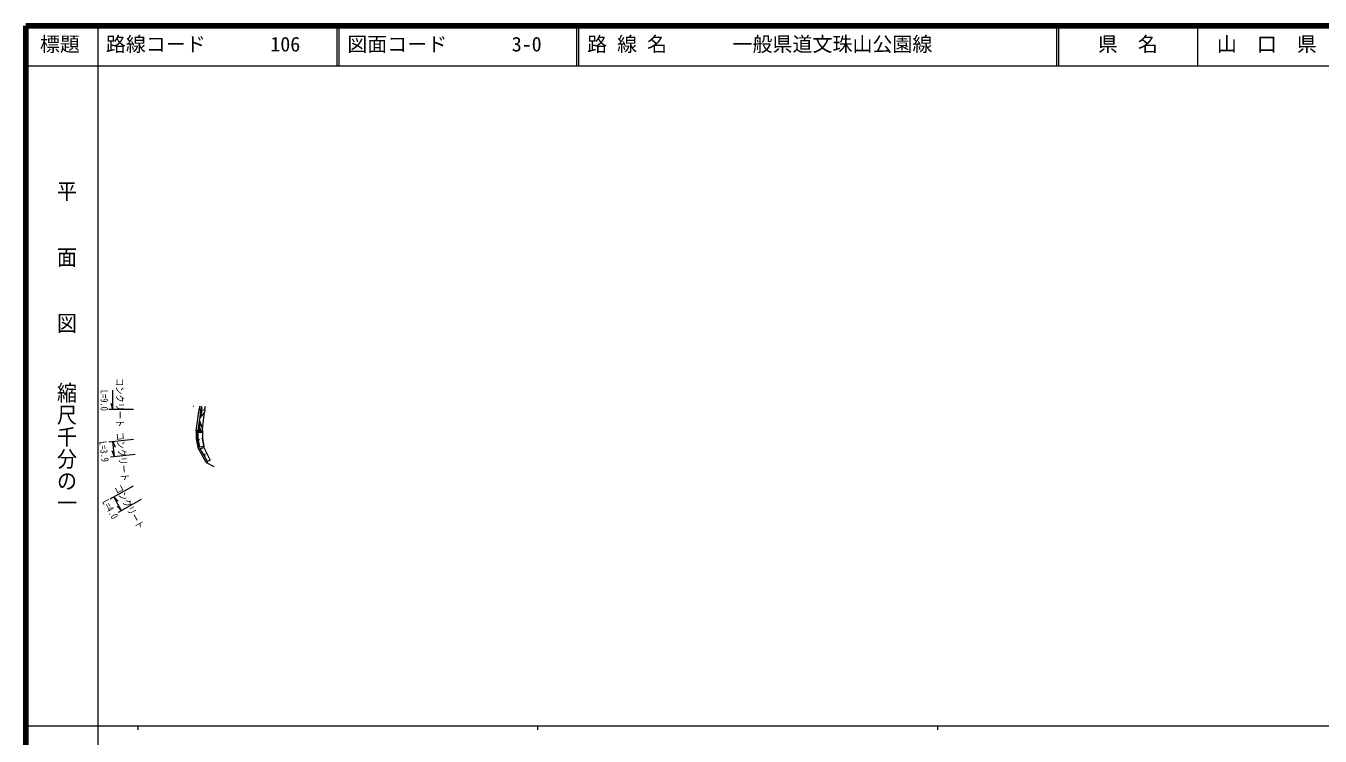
# Model space of a CAD drawing. Units: millimetres on the paper, with parts at other scales. Extents: x 40 to 680, y 20 to 380.
# Drawn here: x 40 to 363.7, y 202.4 to 380 of the extents above; entities that cross this region are included whole.
import ezdxf
from ezdxf.enums import TextEntityAlignment as Align

# ---------------------------------------------------------------- set-up
doc = ezdxf.new("R2010")
doc.units = ezdxf.units.MM
for name, color, linetype, lineweight in [('M-BMK-HTXT', 7, 'Continuous', 13), ('M-STR-HTXT', 7, 'Continuous', 13), ('M-STR-STR3', 7, 'Continuous', 13), ('M-TTL', 2, 'Continuous', 140), ('M-TTL-BAND', 7, 'Continuous', 13), ('M-TTL-LINE', 7, 'Continuous', 13)]:
    doc.layers.add(name, color=color, linetype=linetype, lineweight=lineweight)
doc.layers.add('M-TTL-TXT', color=7, linetype='Continuous')
doc.styles.add('@ＭＳ ゴシック', font='')
doc.styles.add('ＭＳ ゴシック', font='')
doc.styles.get('@ＭＳ ゴシック').set_extended_font_data('@MS Gothic')
doc.styles.get('ＭＳ ゴシック').set_extended_font_data('MS Gothic')

msp = doc.modelspace()

# ---------------------------------------------------------------- linework, layer by layer
at = {"layer": 'M-BMK-HTXT'}
for radius in [0.0313, 0.025, 0.0187, 0.0125, 0.0063]:
    msp.add_circle((81.856, 284.915), radius, dxfattribs=at)
at = {"layer": 'M-STR-HTXT'}
for p, q in [((61.752, 284.057), (61.752, 288.913)), ((61.752, 284.057), (61.332, 285.557)), ((66.909, 284.057), (60.752, 284.057)), ((60.758, 276.008), (66.909, 276.689)), ((62.179, 272.26), (61.752, 276.118)), ((61.752, 276.118), (62.334, 274.674)), ((67.335, 272.83), (61.185, 272.15)), ((62.179, 272.26), (61.597, 273.704)), ((61.108, 261.724), (66.904, 265.026)), ((63.938, 258.777), (61.977, 262.219)), ((61.977, 262.219), (63.084, 261.123)), ((63.938, 258.777), (62.83, 259.872)), ((68.866, 261.584), (63.069, 258.282))]:
    msp.add_line(p, q, dxfattribs=at)
at = {"layer": 'M-STR-STR3'}
for p, q in [((83.454, 284.937), (83.366, 284.057)), ((83.853, 284.914), (83.764, 284.017)), ((82.606, 278.726), (83.366, 284.057)), ((83.366, 284.057), (84.759, 283.918)), ((83.422, 281.167), (83.568, 282.047)), ((83.568, 282.047), (83.764, 284.017)), ((84.71, 283.421), (83.568, 282.047)), ((84.71, 283.421), (83.568, 282.047)), ((84.145, 279.229), (84.71, 283.421)), ((84.759, 283.918), (84.71, 283.421)), ((84.146, 278.429), (82.606, 278.426)), ((83.052, 278.727), (83.422, 281.167)), ((84.146, 278.729), (83.052, 278.727)), ((83.422, 281.167), (84.145, 279.229)), ((84.146, 278.729), (84.145, 279.229)), ((84.146, 278.729), (84.149, 276.877)), ((83.131, 276.3), (83.042, 276.751)), ((83.074, 276.747), (83.159, 276.316)), ((83.186, 276.331), (83.105, 276.743)), ((83.14, 276.72), (83.21, 276.366)), ((83.233, 276.402), (83.176, 276.696)), ((83.215, 276.653), (83.253, 276.456)), ((84.085, 276.809), (84.073, 276.871)), ((84.08, 276.897), (84.101, 276.787)), ((84.12, 276.775), (84.092, 276.916)), ((84.106, 276.931), (84.138, 276.766)), ((84.155, 276.761), (84.12, 276.942)), ((84.602, 274.569), (84.149, 276.877)), ((84.544, 274.864), (83.033, 274.567)), ((85.115, 270.843), (83.154, 274.285)), ((84.544, 274.864), (83.426, 274.644)), ((85.463, 271.041), (83.568, 274.366)), ((84.842, 272.13), (83.568, 274.366)), ((84.655, 272.519), (84.428, 272.919)), ((84.459, 272.925), (84.676, 272.542)), ((84.698, 272.566), (84.49, 272.931)), ((84.531, 272.92), (84.709, 272.607)), ((84.72, 272.648), (84.571, 272.908)), ((84.622, 272.88), (84.721, 272.706)), ((85.169, 273.112), (85.221, 273.013)), ((85.199, 273.028), (85.169, 273.085)), ((85.243, 273.006), (85.175, 273.133)), ((85.184, 273.151), (85.262, 273.003)), ((85.28, 273.003), (85.194, 273.166)), ((85.115, 270.843), (85.463, 271.041)), ((85.115, 270.843), (87.03, 269.788)), ((86.132, 271.422), (85.463, 271.041))]:
    msp.add_line(p, q, dxfattribs=at)
for points in [[(83.568, 282.047), (83.764, 284.017), (84.759, 283.918), (84.71, 283.421)], [(83.426, 274.644), (83.009, 276.765), (83.006, 278.427), (84.146, 278.429), (84.149, 276.877), (84.544, 274.864)], [(83.009, 276.765), (83.072, 276.757), (83.127, 276.737), (83.185, 276.698), (83.225, 276.655), (83.256, 276.6), (83.271, 276.521), (83.263, 276.458), (83.243, 276.404), (83.204, 276.345), (83.161, 276.306), (83.106, 276.275)], [(84.173, 276.757), (84.148, 276.76), (84.126, 276.768), (84.102, 276.783), (84.087, 276.801), (84.074, 276.823), (84.068, 276.854), (84.071, 276.879), (84.079, 276.901), (84.095, 276.925), (84.112, 276.94), (84.134, 276.953)], [(85.463, 271.041), (83.568, 274.366), (84.484, 274.546), (86.132, 271.422)], [(84.392, 272.921), (84.454, 272.933), (84.512, 272.932), (84.58, 272.913), (84.631, 272.885), (84.678, 272.843), (84.718, 272.773), (84.73, 272.711), (84.729, 272.653), (84.71, 272.585), (84.681, 272.534), (84.639, 272.487)], [(85.298, 273.004), (85.273, 272.999), (85.25, 273.001), (85.223, 273.009), (85.203, 273.021), (85.185, 273.039), (85.17, 273.067), (85.165, 273.092), (85.167, 273.115), (85.175, 273.142), (85.187, 273.162), (85.205, 273.18)]]:
    msp.add_lwpolyline(points, close=True, dxfattribs=at)
for points in [[(83.568, 282.047), (83.672, 282.096), (83.737, 282.149), (83.804, 282.222), (83.875, 282.335), (83.907, 282.451), (83.918, 282.569), (83.911, 282.689), (83.863, 282.814), (83.812, 282.898), (83.759, 282.963), (83.666, 283.032)], [(83.666, 283.032), (83.77, 283.081), (83.835, 283.135), (83.902, 283.208), (83.973, 283.32), (84.005, 283.436), (84.017, 283.554), (84.009, 283.675), (83.961, 283.799), (83.91, 283.883), (83.857, 283.948), (83.764, 284.017)], [(84.146, 278.729), (83.006, 278.727), (82.606, 278.726)], [(82.606, 278.726), (82.609, 276.726), (83.091, 274.273), (83.483, 274.35), (84.602, 274.569)], [(83.006, 278.427), (83.009, 276.765), (83.426, 274.644)], [(83.052, 278.727), (83.185, 278.782), (83.269, 278.844), (83.357, 278.93), (83.453, 279.065), (83.499, 279.208), (83.522, 279.355), (83.519, 279.505), (83.468, 279.662), (83.41, 279.771), (83.348, 279.855), (83.237, 279.947)], [(83.237, 279.947), (83.37, 280.002), (83.454, 280.064), (83.542, 280.15), (83.638, 280.286), (83.685, 280.428), (83.707, 280.575), (83.705, 280.725), (83.654, 280.883), (83.595, 280.991), (83.533, 281.076), (83.422, 281.167)], [(84.484, 274.546), (86.132, 271.422), (85.463, 271.041)]]:
    msp.add_lwpolyline(points, dxfattribs=at)
for centre in [(83.621, 279.146), (83.771, 280.135)]:
    msp.add_circle(centre, 0.1, dxfattribs=at)
msp.add_arc((83.801, 284.392), 0.25, 264.31842, 84.31836, dxfattribs=at)
msp.add_open_spline([(84.759, 283.918), (84.782, 284.123), (84.805, 284.328), (84.838, 284.531), (84.857, 284.645), (84.878, 284.759), (84.9, 284.873)], degree=3, knots=[0, 0, 0, 0, 1, 1, 1, 2, 2, 2, 2], dxfattribs=at)
at = {"layer": 'M-TTL'}
for p, q in [((40, 380), (40, 20)), ((680, 380), (40, 380))]:
    msp.add_line(p, q, dxfattribs=at)
at = {"layer": 'M-TTL-BAND'}
for p, q in [((58, 370), (58, 20)), ((40, 205), (579, 205)), ((68, 205), (68, 204)), ((168, 205), (168, 204)), ((268, 205), (268, 204))]:
    msp.add_line(p, q, dxfattribs=at)
at = {"layer": 'M-TTL-LINE'}
for p, q in [((58, 380), (58, 370)), ((117.75, 380), (117.75, 370)), ((118.25, 380), (118.25, 370)), ((177.75, 380), (177.75, 370)), ((178.25, 380), (178.25, 370)), ((297.75, 380), (297.75, 370)), ((298.25, 380), (298.25, 370)), ((333, 380), (333, 370)), ((40, 370), (680, 370))]:
    msp.add_line(p, q, dxfattribs=at)

# ---------------------------------------------------------------- texts
at = {"layer": 'M-STR-HTXT', "style": 'ＭＳ ゴシック', "width": 0.8}
for s, rotation, p in [('コンクリート', 270.2, (62.002, 291.94)), ('L=9.0', 270, (58.146, 288.985)), ('L=3.9', 276.6, (57.804, 276.026)), ('コンクリート', 276.3, (62.014, 278.194)), ('コンクリート', 299.7, (61.538, 264.341)), ('L=4.0', 299.7, (58.537, 260.75))]:
    msp.add_text(s, height=1.833, rotation=rotation, dxfattribs=at).set_placement(p, align=Align.BOTTOM_LEFT)
at = {"layer": 'M-TTL-BAND', "style": '@ＭＳ ゴシック', "width": 1.1}
for s, p in [('平\u3000\u3000面\u3000\u3000図', (47.277, 341.475)), ('縮尺千分の一', (47.277, 291.03))]:
    msp.add_text(s, height=3.666, rotation=270, dxfattribs=at).set_placement(p, align=Align.BOTTOM_LEFT)
at = {"layer": 'M-TTL-TXT', "style": 'ＭＳ ゴシック'}
for s, p in [('標題', (43.5, 372.5)), ('路線コード', (60, 372.5)), ('106', (101.142, 372.5)), ('図面コード', (120.38, 372.5)), ('3-0', (161.521, 372.5)), ('路 線 名', (180.38, 372.5)), ('一般県道文珠山公園線', (216.734, 372.5)), ('県\u3000名', (308.125, 372.5)), ('山\u3000口\u3000県', (337.875, 372.5))]:
    msp.add_text(s, height=3.666, dxfattribs=at).set_placement(p, align=Align.BOTTOM_LEFT)

doc.saveas('drawing.dxf')
